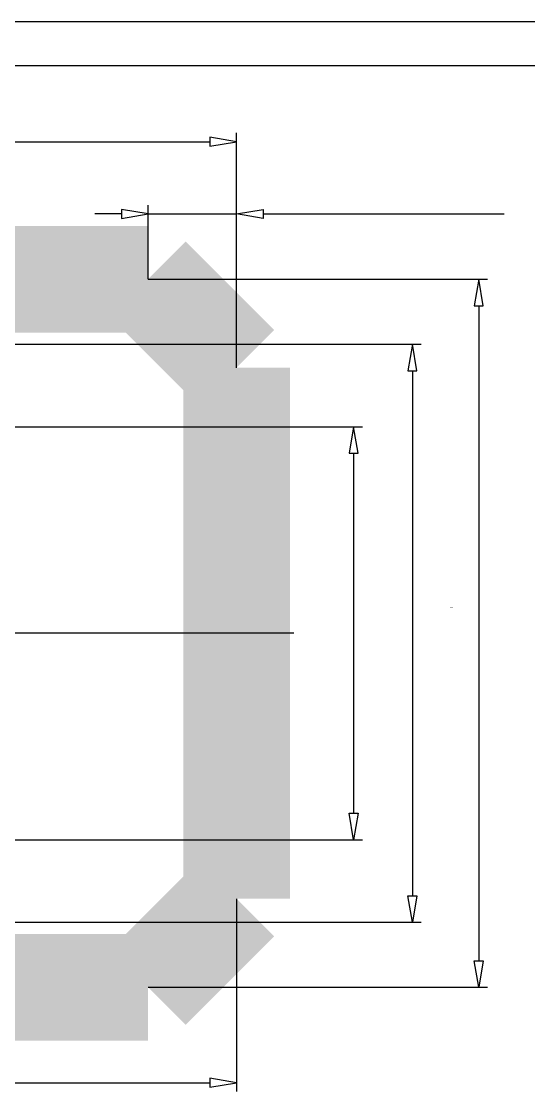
# Model space of a CAD drawing. Extents: x 17.6 to 52.5, y 0.1 to 49.5.
# Drawn here: x 26.61 to 33.34, y 35.25 to 49.45 of the extents above; entities that cross this region are included whole.
import ezdxf

# ---------------------------------------------------------------- set-up
doc = ezdxf.new("R2010")
doc.units = 0
doc.linetypes.add('1', pattern=[50.8, 31.75, -6.35, 6.35, -6.35])
doc.layers.get('0').update_dxf_attribs({"linetype": 'CONTINUOUS'})

msp = doc.modelspace()

# ---------------------------------------------------------------- linework, layer by layer
at = {"color": 7}
for points in [[(17.646, 49.452), (52.514, 49.452)], [(18.233, 48.865), (51.927, 48.865)]]:
    msp.add_lwpolyline(points, dxfattribs=at)
at = {"color": 5}
for points in [[(23.165, 47.856), (29.113, 47.856)], [(29.113, 47.914), (29.113, 47.797), (29.466, 47.856), (29.466, 47.856), (29.113, 47.914)], [(29.466, 44.857), (29.466, 47.973)], [(28.292, 46.031), (28.292, 47.014)], [(29.466, 44.857), (29.466, 47.014)], [(27.939, 46.897), (27.587, 46.897)], [(27.939, 46.955), (27.939, 46.838), (28.292, 46.897), (28.292, 46.897), (27.939, 46.955)], [(28.292, 46.897), (29.466, 46.897)], [(29.818, 46.955), (29.818, 46.838), (29.466, 46.897), (29.466, 46.897), (29.818, 46.955)], [(29.818, 46.897), (33.016, 46.897)], [(28.292, 46.031), (32.797, 46.031)], [(32.621, 45.679), (32.738, 45.679), (32.679, 46.031), (32.679, 46.031), (32.621, 45.679)], [(32.679, 45.679), (32.679, 36.991)], [(25.621, 45.17), (31.917, 45.17)], [(31.741, 44.818), (31.858, 44.818), (31.799, 45.17), (31.799, 45.17), (31.741, 44.818)], [(31.799, 44.818), (31.799, 37.852)], [(25.122, 44.074), (31.136, 44.074)], [(30.96, 43.722), (31.078, 43.722), (31.019, 44.074), (31.019, 44.074), (30.96, 43.722)], [(31.019, 43.722), (31.019, 38.948)], [(30.96, 38.948), (31.078, 38.948), (31.019, 38.596), (31.019, 38.596), (30.96, 38.948)], [(25.122, 38.596), (31.136, 38.596)], [(29.466, 37.813), (29.466, 35.255)], [(31.741, 37.852), (31.858, 37.852), (31.799, 37.5), (31.799, 37.5), (31.741, 37.852)], [(25.621, 37.5), (31.917, 37.5)], [(32.621, 36.991), (32.738, 36.991), (32.679, 36.639), (32.679, 36.639), (32.621, 36.991)], [(28.292, 36.639), (32.797, 36.639)], [(26.1, 35.372), (29.113, 35.372)], [(29.113, 35.431), (29.113, 35.313), (29.466, 35.372), (29.466, 35.372), (29.113, 35.431)]]:
    msp.add_lwpolyline(points, dxfattribs=at)
at = {"color": 5, "const_width": 0.0000000783}
for points in [[(30.557, 47.372), (30.537, 47.37), (30.52, 47.362), (30.506, 47.348), (30.495, 47.33), (30.488, 47.308), (30.486, 47.282), (30.488, 47.256), (30.495, 47.234), (30.506, 47.216), (30.52, 47.203), (30.537, 47.195), (30.557, 47.192), (30.576, 47.194), (30.593, 47.202), (30.608, 47.215), (30.619, 47.233), (30.626, 47.255), (30.628, 47.281), (30.626, 47.308), (30.619, 47.33), (30.608, 47.348), (30.594, 47.362), (30.576, 47.37), (30.557, 47.372)], [(30.557, 47.34), (30.568, 47.339), (30.577, 47.334), (30.585, 47.327), (30.591, 47.316), (30.595, 47.301), (30.596, 47.282), (30.595, 47.264), (30.591, 47.249), (30.585, 47.238), (30.577, 47.23), (30.568, 47.225), (30.557, 47.224), (30.546, 47.225), (30.537, 47.23), (30.529, 47.238), (30.523, 47.249), (30.519, 47.264), (30.518, 47.283), (30.519, 47.301), (30.523, 47.315), (30.529, 47.326), (30.537, 47.334), (30.546, 47.339), (30.557, 47.34)], [(30.865, 47.106), (30.825, 47.11), (30.82, 47.09), (30.813, 47.073), (30.803, 47.06), (30.792, 47.051), (30.778, 47.045), (30.764, 47.044), (30.746, 47.046), (30.73, 47.054), (30.716, 47.067), (30.705, 47.085), (30.699, 47.105), (30.697, 47.13), (30.699, 47.153), (30.705, 47.172), (30.715, 47.188), (30.729, 47.2), (30.745, 47.207), (30.764, 47.209), (30.776, 47.208), (30.788, 47.205), (30.798, 47.2), (30.808, 47.193), (30.815, 47.185), (30.822, 47.175), (30.858, 47.181), (30.828, 47.361), (30.67, 47.361), (30.67, 47.32), (30.797, 47.32), (30.814, 47.226), (30.794, 47.238), (30.774, 47.245), (30.754, 47.248), (30.728, 47.244), (30.704, 47.233), (30.684, 47.216), (30.668, 47.192), (30.658, 47.165), (30.655, 47.133), (30.658, 47.103), (30.666, 47.076), (30.68, 47.051), (30.703, 47.027), (30.731, 47.013), (30.764, 47.008), (30.791, 47.011), (30.814, 47.02), (30.834, 47.035), (30.85, 47.055), (30.86, 47.079), (30.865, 47.106)], [(30.987, 47.014), (30.987, 47.098), (31.124, 47.098), (31.124, 47.138), (30.98, 47.366), (30.948, 47.366), (30.948, 47.138), (30.905, 47.138), (30.905, 47.098), (30.948, 47.098), (30.948, 47.014), (30.987, 47.014)], [(30.987, 47.297), (31.086, 47.138), (30.987, 47.138), (30.987, 47.297)], [(31.579, 47.106), (31.539, 47.11), (31.534, 47.09), (31.527, 47.073), (31.517, 47.06), (31.506, 47.051), (31.492, 47.045), (31.478, 47.044), (31.46, 47.046), (31.444, 47.054), (31.43, 47.067), (31.419, 47.085), (31.413, 47.105), (31.411, 47.13), (31.413, 47.153), (31.419, 47.172), (31.429, 47.188), (31.443, 47.2), (31.459, 47.207), (31.478, 47.209), (31.49, 47.208), (31.502, 47.205), (31.512, 47.2), (31.522, 47.193), (31.529, 47.185), (31.536, 47.175), (31.572, 47.181), (31.542, 47.361), (31.384, 47.361), (31.384, 47.32), (31.511, 47.32), (31.528, 47.226), (31.508, 47.238), (31.488, 47.245), (31.468, 47.248), (31.442, 47.244), (31.418, 47.233), (31.398, 47.216), (31.382, 47.192), (31.372, 47.165), (31.369, 47.133), (31.372, 47.103), (31.38, 47.076), (31.394, 47.051), (31.417, 47.027), (31.445, 47.013), (31.478, 47.008), (31.505, 47.011), (31.528, 47.02), (31.548, 47.035), (31.564, 47.055), (31.574, 47.079), (31.579, 47.106)], [(31.679, 47.014), (31.718, 47.014), (31.718, 47.29), (31.728, 47.28), (31.741, 47.27), (31.755, 47.26), (31.77, 47.251), (31.783, 47.243), (31.796, 47.238), (31.796, 47.279), (31.775, 47.291), (31.756, 47.305), (31.739, 47.321), (31.724, 47.337), (31.713, 47.352), (31.704, 47.368), (31.679, 47.368), (31.679, 47.014)], [(32.037, 47.014), (32.037, 47.366), (31.998, 47.366), (31.998, 47.014), (32.037, 47.014)], [(32.15, 47.014), (32.15, 47.236), (32.184, 47.236), (32.184, 47.269), (32.15, 47.269), (32.15, 47.296), (32.15, 47.312), (32.148, 47.325), (32.146, 47.335), (32.141, 47.345), (32.135, 47.354), (32.126, 47.362), (32.115, 47.368), (32.102, 47.371), (32.086, 47.372), (32.075, 47.372), (32.063, 47.37), (32.05, 47.368), (32.056, 47.33), (32.064, 47.332), (32.072, 47.332), (32.079, 47.333), (32.09, 47.332), (32.098, 47.329), (32.104, 47.324), (32.108, 47.317), (32.11, 47.307), (32.111, 47.293), (32.111, 47.269), (32.067, 47.269), (32.067, 47.236), (32.111, 47.236), (32.111, 47.014), (32.15, 47.014)], [(32.406, 47.014), (32.406, 47.366), (32.367, 47.366), (32.367, 47.24), (32.347, 47.259), (32.324, 47.271), (32.298, 47.275), (32.282, 47.274), (32.267, 47.27), (32.254, 47.264), (32.242, 47.255), (32.233, 47.245), (32.227, 47.233), (32.222, 47.218), (32.219, 47.199), (32.219, 47.176), (32.219, 47.014), (32.257, 47.014), (32.257, 47.176), (32.259, 47.195), (32.263, 47.211), (32.27, 47.223), (32.28, 47.231), (32.292, 47.236), (32.306, 47.238), (32.317, 47.237), (32.328, 47.233), (32.338, 47.228), (32.348, 47.22), (32.355, 47.211), (32.36, 47.201), (32.364, 47.188), (32.366, 47.172), (32.367, 47.154), (32.367, 47.014), (32.406, 47.014)], [(32.494, 47.138), (32.452, 47.126), (32.463, 47.091), (32.479, 47.061), (32.5, 47.038), (32.524, 47.021), (32.552, 47.011), (32.584, 47.008), (32.616, 47.011), (32.643, 47.018), (32.667, 47.031), (32.687, 47.049), (32.703, 47.071), (32.716, 47.098), (32.725, 47.128), (32.731, 47.16), (32.732, 47.193), (32.73, 47.228), (32.724, 47.26), (32.714, 47.289), (32.699, 47.314), (32.681, 47.335), (32.66, 47.351), (32.636, 47.363), (32.61, 47.37), (32.583, 47.372), (32.553, 47.369), (32.526, 47.36), (32.503, 47.345), (32.483, 47.325), (32.468, 47.3), (32.458, 47.27), (32.499, 47.259), (32.507, 47.282), (32.518, 47.301), (32.531, 47.315), (32.546, 47.325), (32.564, 47.33), (32.584, 47.332), (32.607, 47.33), (32.627, 47.324), (32.645, 47.313), (32.66, 47.298), (32.671, 47.281), (32.679, 47.261), (32.685, 47.239), (32.688, 47.216), (32.689, 47.193), (32.688, 47.164), (32.684, 47.138), (32.677, 47.115), (32.668, 47.094), (32.656, 47.077), (32.641, 47.065), (32.624, 47.055), (32.606, 47.05), (32.587, 47.048), (32.565, 47.05), (32.545, 47.058), (32.527, 47.071), (32.513, 47.088), (32.502, 47.11), (32.494, 47.138)], [(31.348, 47.014), (31.264, 47.147), (31.342, 47.269), (31.293, 47.269), (31.258, 47.209), (31.252, 47.199), (31.247, 47.189), (31.242, 47.181), (31.236, 47.191), (31.23, 47.2), (31.225, 47.209), (31.186, 47.269), (31.139, 47.269), (31.219, 47.149), (31.133, 47.014), (31.181, 47.014), (31.228, 47.093), (31.241, 47.115), (31.301, 47.014), (31.348, 47.014)], [(31.927, 47.014), (31.927, 47.063), (31.883, 47.063), (31.883, 47.014), (31.927, 47.014)], [(32.355, 41.754), (32.355, 41.963), (32.314, 41.963), (32.314, 41.754), (32.355, 41.754)], [(32.462, 41.963), (32.421, 41.963), (32.421, 41.754), (32.462, 41.754), (32.462, 41.963)], [(30.694, 41.63), (30.694, 41.84), (30.654, 41.84), (30.654, 41.63), (30.694, 41.63)], [(30.801, 41.84), (30.761, 41.84), (30.761, 41.63), (30.801, 41.63), (30.801, 41.84)], [(31.475, 41.63), (31.475, 41.84), (31.434, 41.84), (31.434, 41.63), (31.475, 41.63)], [(31.582, 41.84), (31.541, 41.84), (31.541, 41.63), (31.582, 41.63), (31.582, 41.84)], [(32.562, 41.564), (32.562, 41.603), (32.286, 41.603), (32.296, 41.613), (32.306, 41.626), (32.316, 41.64), (32.325, 41.654), (32.333, 41.668), (32.338, 41.681), (32.297, 41.681), (32.284, 41.66), (32.271, 41.641), (32.255, 41.624), (32.239, 41.609), (32.224, 41.597), (32.208, 41.589), (32.208, 41.564), (32.562, 41.564)], [(30.595, 41.585), (30.554, 41.585), (30.554, 41.38), (30.587, 41.38), (30.614, 41.4), (30.646, 41.42), (30.683, 41.44), (30.722, 41.458), (30.763, 41.473), (30.805, 41.486), (30.835, 41.492), (30.867, 41.497), (30.901, 41.501), (30.901, 41.541), (30.872, 41.539), (30.838, 41.534), (30.801, 41.526), (30.762, 41.515), (30.724, 41.502), (30.687, 41.485), (30.653, 41.468), (30.622, 41.449), (30.595, 41.43), (30.595, 41.585)], [(31.6, 41.582), (31.597, 41.544), (31.614, 41.54), (31.628, 41.534), (31.639, 41.526), (31.646, 41.516), (31.651, 41.505), (31.652, 41.492), (31.651, 41.48), (31.648, 41.47), (31.643, 41.46), (31.636, 41.452), (31.628, 41.444), (31.619, 41.438), (31.607, 41.433), (31.594, 41.428), (31.578, 41.424), (31.56, 41.42), (31.543, 41.418), (31.525, 41.418), (31.522, 41.418), (31.52, 41.418), (31.516, 41.418), (31.529, 41.427), (31.54, 41.437), (31.55, 41.45), (31.557, 41.464), (31.561, 41.478), (31.562, 41.494), (31.559, 41.518), (31.548, 41.541), (31.531, 41.56), (31.507, 41.575), (31.479, 41.584), (31.447, 41.587), (31.414, 41.584), (31.385, 41.575), (31.361, 41.559), (31.343, 41.538), (31.332, 41.515), (31.328, 41.488), (31.33, 41.468), (31.336, 41.449), (31.347, 41.431), (31.361, 41.416), (31.378, 41.403), (31.399, 41.392), (31.426, 41.385), (31.459, 41.38), (31.498, 41.379), (31.54, 41.38), (31.576, 41.385), (31.606, 41.392), (31.631, 41.402), (31.651, 41.416), (31.667, 41.431), (31.679, 41.45), (31.685, 41.47), (31.688, 41.493), (31.685, 41.516), (31.678, 41.536), (31.665, 41.553), (31.648, 41.567), (31.626, 41.576), (31.6, 41.582)], [(31.445, 41.422), (31.422, 41.424), (31.402, 41.43), (31.386, 41.44), (31.374, 41.453), (31.366, 41.467), (31.364, 41.483), (31.367, 41.5), (31.374, 41.515), (31.388, 41.528), (31.405, 41.539), (31.425, 41.545), (31.449, 41.547), (31.47, 41.545), (31.488, 41.539), (31.503, 41.529), (31.515, 41.516), (31.522, 41.501), (31.524, 41.484), (31.522, 41.467), (31.515, 41.452), (31.503, 41.44), (31.487, 41.43), (31.468, 41.424), (31.445, 41.422)], [(32.52, 41.26), (32.562, 41.26), (32.562, 41.469), (32.552, 41.469), (32.542, 41.467), (32.532, 41.465), (32.516, 41.458), (32.5, 41.45), (32.485, 41.439), (32.469, 41.426), (32.451, 41.409), (32.432, 41.388), (32.402, 41.357), (32.378, 41.334), (32.357, 41.318), (32.339, 41.308), (32.322, 41.302), (32.305, 41.3), (32.289, 41.302), (32.274, 41.308), (32.262, 41.317), (32.252, 41.329), (32.246, 41.343), (32.244, 41.36), (32.246, 41.377), (32.252, 41.392), (32.263, 41.405), (32.277, 41.414), (32.294, 41.42), (32.315, 41.422), (32.31, 41.462), (32.28, 41.457), (32.254, 41.446), (32.234, 41.431), (32.22, 41.411), (32.211, 41.387), (32.208, 41.359), (32.211, 41.331), (32.221, 41.307), (32.236, 41.287), (32.257, 41.272), (32.28, 41.263), (32.306, 41.26), (32.32, 41.261), (32.334, 41.264), (32.348, 41.268), (32.361, 41.274), (32.376, 41.283), (32.391, 41.294), (32.407, 41.309), (32.428, 41.329), (32.453, 41.354), (32.472, 41.374), (32.487, 41.389), (32.497, 41.399), (32.505, 41.405), (32.512, 41.411), (32.52, 41.415), (32.52, 41.26)], [(30.728, 41.341), (30.689, 41.34), (30.655, 41.336), (30.627, 41.33), (30.604, 41.321), (30.584, 41.309), (30.568, 41.295), (30.557, 41.279), (30.55, 41.26), (30.548, 41.238), (30.549, 41.222), (30.553, 41.207), (30.559, 41.193), (30.568, 41.181), (30.579, 41.17), (30.592, 41.161), (30.607, 41.154), (30.625, 41.147), (30.644, 41.142), (30.667, 41.138), (30.695, 41.135), (30.728, 41.134), (30.766, 41.136), (30.8, 41.14), (30.828, 41.146), (30.851, 41.155), (30.871, 41.166), (30.887, 41.18), (30.898, 41.197), (30.905, 41.216), (30.907, 41.238), (30.903, 41.266), (30.891, 41.29), (30.871, 41.31), (30.835, 41.327), (30.788, 41.338), (30.728, 41.341)], [(31.491, 41.281), (31.483, 41.296), (31.474, 41.308), (31.463, 41.317), (31.45, 41.324), (31.435, 41.328), (31.419, 41.329), (31.395, 41.326), (31.373, 41.318), (31.354, 41.304), (31.34, 41.286), (31.331, 41.264), (31.328, 41.238), (31.331, 41.212), (31.34, 41.19), (31.355, 41.171), (31.374, 41.157), (31.396, 41.149), (31.42, 41.146), (31.436, 41.147), (31.45, 41.151), (31.463, 41.157), (31.474, 41.166), (31.483, 41.178), (31.491, 41.192), (31.499, 41.174), (31.511, 41.16), (31.525, 41.148), (31.542, 41.14), (31.56, 41.134), (31.581, 41.133), (31.61, 41.136), (31.635, 41.146), (31.657, 41.161), (31.674, 41.183), (31.684, 41.208), (31.688, 41.237), (31.684, 41.266), (31.674, 41.292), (31.657, 41.313), (31.635, 41.329), (31.609, 41.338), (31.58, 41.342), (31.558, 41.34), (31.539, 41.335), (31.522, 41.326), (31.509, 41.314), (31.498, 41.299), (31.491, 41.281)], [(30.728, 41.301), (30.779, 41.299), (30.818, 41.293), (30.843, 41.283), (30.859, 41.27), (30.869, 41.255), (30.872, 41.238), (30.869, 41.221), (30.859, 41.206), (30.843, 41.193), (30.817, 41.183), (30.779, 41.176), (30.728, 41.174), (30.676, 41.176), (30.638, 41.183), (30.612, 41.193), (30.596, 41.206), (30.587, 41.221), (30.584, 41.238), (30.586, 41.255), (30.595, 41.269), (30.609, 41.281), (30.636, 41.292), (30.676, 41.299), (30.728, 41.301)], [(31.418, 41.289), (31.433, 41.287), (31.447, 41.283), (31.458, 41.275), (31.467, 41.264), (31.472, 41.251), (31.474, 41.237), (31.472, 41.223), (31.467, 41.211), (31.458, 41.2), (31.447, 41.192), (31.434, 41.187), (31.42, 41.186), (31.405, 41.187), (31.392, 41.192), (31.38, 41.201), (31.371, 41.211), (31.366, 41.223), (31.364, 41.237), (31.365, 41.251), (31.371, 41.264), (31.38, 41.274), (31.391, 41.283), (31.403, 41.287), (31.418, 41.289)], [(31.58, 41.302), (31.592, 41.301), (31.604, 41.298), (31.616, 41.294), (31.627, 41.288), (31.636, 41.28), (31.643, 41.27), (31.648, 41.26), (31.651, 41.248), (31.652, 41.237), (31.65, 41.219), (31.643, 41.204), (31.632, 41.191), (31.618, 41.181), (31.601, 41.175), (31.582, 41.173), (31.562, 41.175), (31.545, 41.181), (31.53, 41.191), (31.519, 41.205), (31.512, 41.22), (31.51, 41.238), (31.512, 41.255), (31.519, 41.27), (31.53, 41.284), (31.544, 41.294), (31.561, 41.3), (31.58, 41.302)], [(32.388, 41.218), (32.349, 41.217), (32.316, 41.213), (32.288, 41.206), (32.264, 41.198), (32.245, 41.186), (32.229, 41.172), (32.217, 41.156), (32.21, 41.136), (32.208, 41.115), (32.209, 41.098), (32.213, 41.083), (32.22, 41.07), (32.228, 41.058), (32.239, 41.047), (32.253, 41.038), (32.268, 41.03), (32.285, 41.024), (32.305, 41.018), (32.328, 41.014), (32.356, 41.012), (32.388, 41.011), (32.427, 41.013), (32.46, 41.016), (32.488, 41.023), (32.512, 41.032), (32.531, 41.043), (32.547, 41.057), (32.559, 41.074), (32.566, 41.093), (32.568, 41.115), (32.564, 41.143), (32.552, 41.167), (32.531, 41.187), (32.496, 41.204), (32.448, 41.215), (32.388, 41.218)], [(32.388, 41.178), (32.439, 41.176), (32.478, 41.17), (32.504, 41.16), (32.52, 41.147), (32.529, 41.132), (32.532, 41.115), (32.529, 41.098), (32.519, 41.083), (32.503, 41.07), (32.478, 41.059), (32.439, 41.053), (32.388, 41.051), (32.337, 41.053), (32.298, 41.059), (32.273, 41.07), (32.257, 41.083), (32.247, 41.098), (32.244, 41.115), (32.247, 41.132), (32.255, 41.146), (32.269, 41.158), (32.297, 41.169), (32.336, 41.176), (32.388, 41.178)], [(30.694, 40.879), (30.694, 41.089), (30.654, 41.089), (30.654, 40.879), (30.694, 40.879)], [(30.801, 41.089), (30.761, 41.089), (30.761, 40.879), (30.801, 40.879), (30.801, 41.089)], [(31.475, 40.879), (31.475, 41.089), (31.434, 41.089), (31.434, 40.879), (31.475, 40.879)], [(31.582, 41.089), (31.541, 41.089), (31.541, 40.879), (31.582, 40.879), (31.582, 41.089)], [(32.355, 40.756), (32.355, 40.965), (32.314, 40.965), (32.314, 40.756), (32.355, 40.756)], [(32.462, 40.965), (32.421, 40.965), (32.421, 40.756), (32.462, 40.756), (32.462, 40.965)], [(27.409, 35.582), (27.369, 35.585), (27.364, 35.565), (27.357, 35.549), (27.347, 35.536), (27.336, 35.526), (27.322, 35.521), (27.308, 35.519), (27.29, 35.522), (27.274, 35.529), (27.26, 35.542), (27.249, 35.56), (27.243, 35.581), (27.241, 35.605), (27.243, 35.628), (27.249, 35.647), (27.259, 35.663), (27.273, 35.675), (27.289, 35.682), (27.308, 35.685), (27.32, 35.684), (27.332, 35.68), (27.342, 35.675), (27.352, 35.668), (27.359, 35.66), (27.366, 35.651), (27.402, 35.656), (27.372, 35.837), (27.214, 35.837), (27.214, 35.795), (27.341, 35.795), (27.358, 35.701), (27.338, 35.713), (27.318, 35.72), (27.298, 35.723), (27.272, 35.719), (27.248, 35.709), (27.228, 35.691), (27.212, 35.668), (27.202, 35.64), (27.199, 35.609), (27.202, 35.578), (27.21, 35.551), (27.224, 35.526), (27.247, 35.502), (27.275, 35.488), (27.308, 35.483), (27.335, 35.486), (27.358, 35.495), (27.378, 35.51), (27.394, 35.53), (27.404, 35.554), (27.409, 35.582)], [(27.776, 35.795), (27.776, 35.837), (27.571, 35.837), (27.571, 35.803), (27.591, 35.777), (27.611, 35.745), (27.631, 35.708), (27.649, 35.668), (27.665, 35.628), (27.677, 35.586), (27.684, 35.556), (27.689, 35.523), (27.692, 35.489), (27.732, 35.489), (27.73, 35.519), (27.725, 35.552), (27.717, 35.59), (27.706, 35.629), (27.693, 35.666), (27.677, 35.703), (27.659, 35.738), (27.64, 35.769), (27.621, 35.795), (27.776, 35.795)], [(27.9, 35.489), (27.9, 35.574), (28.038, 35.574), (28.038, 35.613), (27.893, 35.842), (27.861, 35.842), (27.861, 35.613), (27.818, 35.613), (27.818, 35.574), (27.861, 35.574), (27.861, 35.489), (27.9, 35.489)], [(27.9, 35.772), (27.999, 35.613), (27.9, 35.613), (27.9, 35.772)], [(27.511, 35.489), (27.511, 35.539), (27.466, 35.539), (27.466, 35.489), (27.511, 35.489)]]:
    msp.add_lwpolyline(points, dxfattribs=at)
at = {"color": 7, "const_width": 1.415}
for points in [[(28.292, 46.031), (23.204, 46.031)], [(29.466, 44.857), (28.292, 46.031)], [(29.466, 37.813), (29.466, 44.857)], [(29.466, 37.813), (28.292, 36.639)], [(28.292, 36.639), (23.204, 36.639)]]:
    msp.add_lwpolyline(points, dxfattribs=at)
at = {"color": 1, "linetype": '1'}
msp.add_lwpolyline([(30.228, 41.335), (21.682, 41.335)], dxfattribs=at)

doc.saveas('drawing.dxf')
